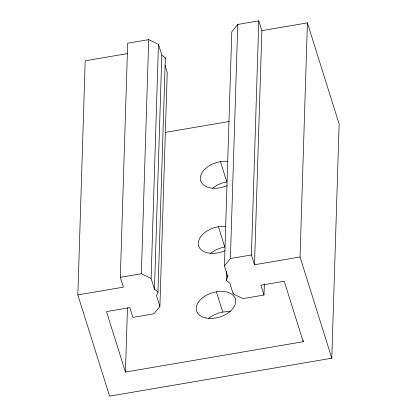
<?xml version="1.0" encoding="UTF-8"?>
<svg xmlns="http://www.w3.org/2000/svg" width="417" height="417" viewBox="0 0 417 417"><rect width="100%" height="100%" fill="white"/><g stroke="black" fill="none" stroke-linecap="round" stroke-linejoin="round"><path stroke-width="0.63" d="M307.412 22.878L300.058 256.987L254.506 264.764L261.86 30.655L307.412 22.878L339.151 124.104L331.791 358.219L109.588 396.15L77.849 294.923L85.209 60.809L127.555 53.579M77.849 294.923L123.401 287.146L120.331 277.341L127.685 43.232L148.718 39.641L158.465 44.327L161.822 55.044L154.467 289.158L157.97 292.02L156.526 295.731L159.888 306.448L153.92 313.819L132.893 317.41L129.817 307.605L106.486 311.588L125.444 372.058L303.206 341.711L303.248 340.413M125.444 372.058L127.466 307.678M154.467 289.158L151.105 278.441L141.358 273.755L148.718 39.641M151.105 278.441L158.465 44.327M157.97 292.02L165.33 57.911L161.822 55.044M159.888 306.448L167.243 72.339L165.007 65.193M264.336 283.972L263.992 295.027L242.96 298.619L233.212 293.933L229.856 283.216L226.353 280.349L227.791 276.638L224.435 265.921L231.789 31.807L237.758 24.441L258.79 20.85L261.86 30.655M226.353 280.349L226.634 271.243M227.791 276.638L227.833 275.34M224.435 265.921L230.398 258.55L237.758 24.441M233.212 293.933L233.254 292.63M254.506 264.764L251.43 254.964L258.79 20.85M164.913 58.969L165.33 57.911M165.528 132.356L229.063 121.514M120.331 277.341L141.358 273.755M230.398 258.55L251.43 254.964M300.058 256.987L331.791 358.219M303.206 341.711L284.248 281.24L260.917 285.223L263.992 295.027M220.463 161.634L226.827 181.932A20.324 12.677 -17.4 0 0 212.738 188.156M218.414 226.718L224.779 247.015A20.324 12.677 -17.4 0 0 210.689 253.239M216.371 291.801L222.735 312.098M224.914 250.768A20.324 12.677 -17.4 0 1 198.252 243.106A20.324 12.677 -17.4 0 1 225.946 226.426M226.957 185.685A20.324 12.677 -17.4 0 1 200.301 178.023A20.324 12.677 -17.4 0 1 227.99 161.343M208.646 318.322A20.324 12.677 -17.4 0 1 230.262 311.807M205.727 317.952A20.324 12.677 -17.4 0 0 235.714 301.538A20.324 12.677 -17.4 0 0 206.436 295.246A20.324 12.677 -17.4 0 0 205.727 317.952"/></g></svg>
